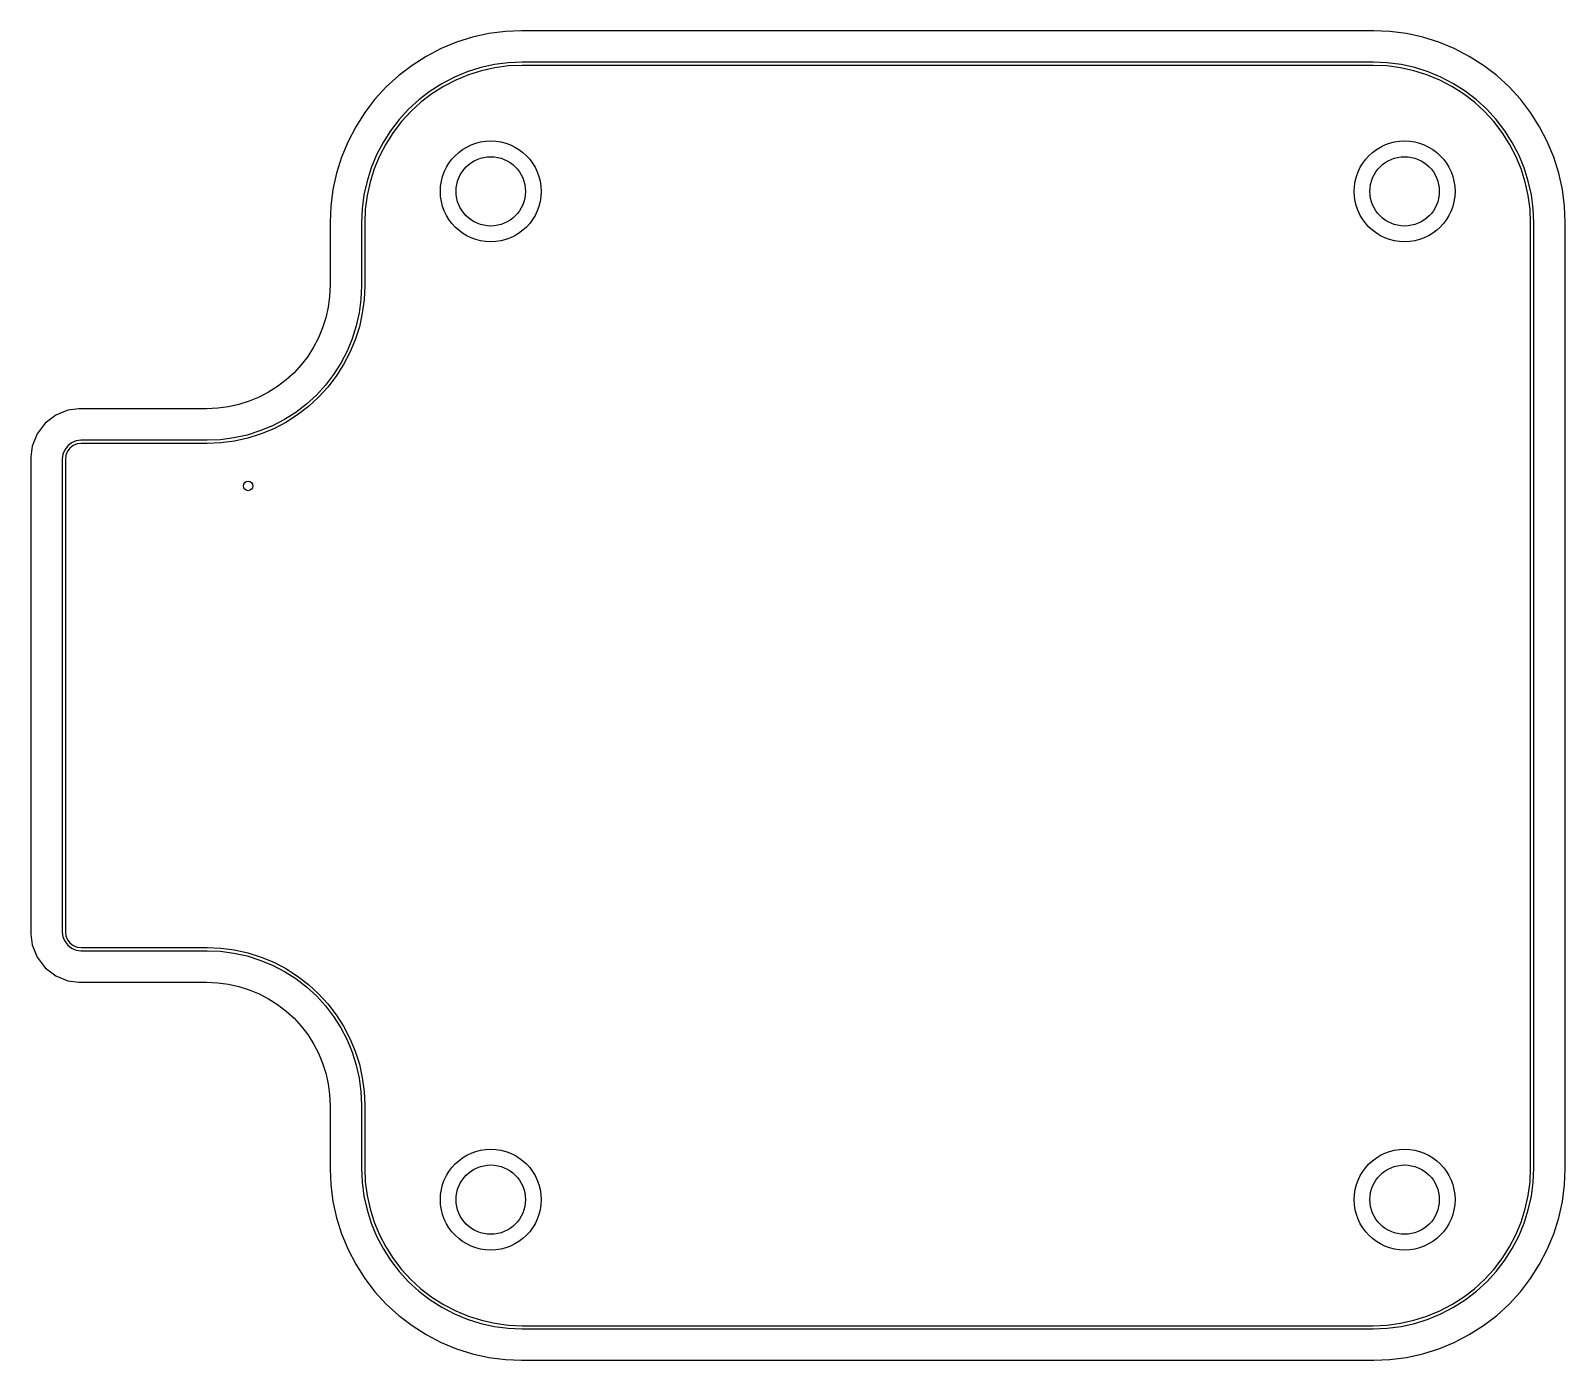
# Model space of a CAD drawing. Header units: millimetres. Extents: x -28.8 to 19.9, y -18.5 to 23.7.
import ezdxf

# ---------------------------------------------------------------- set-up
doc = ezdxf.new("R2010")
doc.units = ezdxf.units.MM
doc.layers.get('0').update_dxf_attribs({"linetype": 'CONTINUOUS'})

msp = doc.modelspace()

# ---------------------------------------------------------------- linework, layer by layer
for points in [[(14.332, -18.49), (14.859, -18.421), (15.379, -18.306), (15.887, -18.146), (16.378, -17.942), (16.851, -17.696), (17.299, -17.41), (17.722, -17.086), (18.114, -16.727), (18.474, -16.334), (18.798, -15.912), (19.084, -15.463), (19.329, -14.991), (19.533, -14.499), (19.693, -13.992), (19.808, -13.472), (19.878, -12.944), (19.9, -12.437), (19.9, 17.612), (19.878, 18.119), (19.808, 18.647), (19.693, 19.167), (19.533, 19.674), (19.329, 20.166), (19.084, 20.638), (18.798, 21.087), (18.474, 21.509), (18.114, 21.902), (17.722, 22.261), (17.299, 22.585), (16.851, 22.871), (16.378, 23.117), (15.887, 23.321), (15.379, 23.481), (14.859, 23.596), (14.332, 23.665), (13.824, 23.687), (-13.224, 23.687), (-13.732, 23.665), (-14.259, 23.596), (-14.779, 23.481), (-15.287, 23.321), (-15.778, 23.117), (-16.251, 22.871), (-16.699, 22.585), (-17.122, 22.261), (-17.514, 21.902), (-17.874, 21.509), (-18.198, 21.087), (-18.484, 20.638), (-18.729, 20.166), (-18.933, 19.674), (-19.093, 19.167), (-19.208, 18.647), (-19.278, 18.119), (-19.3, 17.612), (-19.3, 15.612), (-19.316, 15.248), (-19.36, 14.91), (-19.434, 14.578), (-19.536, 14.254), (-19.666, 13.94), (-19.823, 13.638), (-20.006, 13.351), (-20.213, 13.081), (-20.443, 12.831), (-20.694, 12.601), (-20.964, 12.394), (-21.251, 12.211), (-21.552, 12.054), (-21.866, 11.924), (-22.191, 11.821), (-22.523, 11.748), (-22.86, 11.703), (-23.224, 11.688), (-27.272, 11.688), (-27.617, 11.642), (-28.005, 11.481), (-28.338, 11.226), (-28.594, 10.892), (-28.755, 10.504), (-28.8, 10.16), (-28.8, -4.985), (-28.755, -5.329), (-28.594, -5.717), (-28.338, -6.051), (-28.005, -6.306), (-27.617, -6.467), (-27.272, -6.513), (-23.224, -6.513), (-22.86, -6.528), (-22.523, -6.573), (-22.191, -6.646), (-21.866, -6.749), (-21.552, -6.879), (-21.251, -7.036), (-20.964, -7.219), (-20.694, -7.426), (-20.443, -7.656), (-20.213, -7.906), (-20.006, -8.176), (-19.823, -8.463), (-19.666, -8.765), (-19.536, -9.079), (-19.434, -9.403), (-19.36, -9.735), (-19.316, -10.073), (-19.3, -10.437), (-19.3, -12.437), (-19.278, -12.944), (-19.208, -13.472), (-19.093, -13.992), (-18.933, -14.499), (-18.729, -14.991), (-18.484, -15.463), (-18.198, -15.912), (-17.874, -16.334), (-17.514, -16.727), (-17.122, -17.086), (-16.699, -17.41), (-16.251, -17.696), (-15.778, -17.942), (-15.287, -18.146), (-14.779, -18.306), (-14.259, -18.421), (-13.732, -18.49), (-13.224, -18.513), (13.824, -18.513)], [(-17.107, -15.691), (-16.806, -16.019), (-16.478, -16.319), (-16.125, -16.59), (-15.75, -16.829), (-15.355, -17.035), (-14.944, -17.205), (-14.52, -17.339), (-14.086, -17.435), (-13.645, -17.493), (-13.202, -17.513), (13.802, -17.513), (14.245, -17.493), (14.686, -17.435), (15.12, -17.339), (15.544, -17.205), (15.955, -17.035), (16.35, -16.829), (16.725, -16.59), (17.078, -16.319), (17.406, -16.019), (17.707, -15.691), (17.978, -15.338), (18.217, -14.963), (18.422, -14.568), (18.593, -14.157), (18.726, -13.733), (18.823, -13.298), (18.881, -12.857), (18.9, -12.415), (18.9, 17.59), (18.881, 18.032), (18.823, 18.473), (18.726, 18.908), (18.593, 19.332), (18.422, 19.743), (18.217, 20.138), (17.978, 20.513), (17.707, 20.866), (17.406, 21.194), (17.078, 21.494), (16.725, 21.765), (16.35, 22.004), (15.955, 22.21), (15.544, 22.38), (15.12, 22.514), (14.686, 22.61), (14.245, 22.668), (13.802, 22.687), (-13.202, 22.687), (-13.645, 22.668), (-14.086, 22.61), (-14.52, 22.514), (-14.944, 22.38), (-15.355, 22.21), (-15.75, 22.004), (-16.125, 21.765), (-16.478, 21.494), (-16.806, 21.194), (-17.107, 20.866), (-17.378, 20.513), (-17.617, 20.138), (-17.822, 19.743), (-17.993, 19.332), (-18.126, 18.908), (-18.223, 18.473), (-18.281, 18.032), (-18.3, 17.59), (-18.3, 15.59), (-18.319, 15.16), (-18.375, 14.737), (-18.467, 14.319), (-18.596, 13.912), (-18.759, 13.517), (-18.957, 13.138), (-19.186, 12.777), (-19.446, 12.438), (-19.735, 12.123), (-20.05, 11.834), (-20.39, 11.574), (-20.75, 11.344), (-21.129, 11.147), (-21.524, 10.983), (-21.932, 10.855), (-22.349, 10.762), (-22.773, 10.706), (-23.202, 10.688), (-27.207, 10.688), (-27.356, 10.668), (-27.5, 10.608), (-27.625, 10.512), (-27.72, 10.388), (-27.78, 10.243), (-27.8, 10.094), (-27.8, -4.919), (-27.78, -5.068), (-27.72, -5.213), (-27.625, -5.337), (-27.5, -5.433), (-27.356, -5.493), (-27.207, -5.513), (-23.202, -5.513), (-22.773, -5.531), (-22.349, -5.587), (-21.932, -5.68), (-21.524, -5.808), (-21.129, -5.972), (-20.75, -6.169), (-20.39, -6.399), (-20.05, -6.659), (-19.735, -6.948), (-19.446, -7.263), (-19.186, -7.602), (-18.957, -7.963), (-18.759, -8.342), (-18.596, -8.737), (-18.467, -9.144), (-18.375, -9.562), (-18.319, -9.985), (-18.3, -10.415), (-18.3, -12.415), (-18.281, -12.857), (-18.223, -13.298), (-18.126, -13.733), (-17.993, -14.157), (-17.822, -14.568), (-17.617, -14.963), (-17.378, -15.338)], [(18.781, 18.023), (18.724, 18.456), (18.63, 18.882), (18.498, 19.298), (18.332, 19.701), (18.13, 20.087), (17.896, 20.455), (17.63, 20.801), (17.336, 21.123), (17.014, 21.418), (16.668, 21.683), (16.3, 21.918), (15.913, 22.119), (15.51, 22.286), (15.094, 22.417), (14.668, 22.512), (14.236, 22.568), (13.8, 22.587), (-13.2, 22.587), (-13.636, 22.568), (-14.068, 22.512), (-14.494, 22.417), (-14.91, 22.286), (-15.313, 22.119), (-15.7, 21.918), (-16.068, 21.683), (-16.414, 21.418), (-16.736, 21.123), (-17.03, 20.801), (-17.296, 20.455), (-17.53, 20.087), (-17.732, 19.701), (-17.898, 19.298), (-18.03, 18.882), (-18.124, 18.456), (-18.181, 18.023), (-18.2, 17.587), (-18.2, 15.588), (-18.219, 15.152), (-18.276, 14.719), (-18.37, 14.293), (-18.502, 13.877), (-18.668, 13.474), (-18.87, 13.088), (-19.104, 12.72), (-19.37, 12.374), (-19.664, 12.052), (-19.986, 11.757), (-20.332, 11.492), (-20.7, 11.257), (-21.087, 11.056), (-21.49, 10.889), (-21.906, 10.758), (-22.332, 10.663), (-22.764, 10.607), (-23.2, 10.588), (-27.2, 10.588), (-27.329, 10.57), (-27.45, 10.521), (-27.554, 10.441), (-27.633, 10.337), (-27.683, 10.217), (-27.7, 10.087), (-27.7, -4.913), (-27.683, -5.042), (-27.633, -5.163), (-27.554, -5.266), (-27.45, -5.346), (-27.329, -5.395), (-27.2, -5.413), (-23.2, -5.413), (-22.764, -5.432), (-22.332, -5.488), (-21.906, -5.583), (-21.49, -5.714), (-21.087, -5.881), (-20.7, -6.082), (-20.332, -6.317), (-19.986, -6.582), (-19.664, -6.877), (-19.37, -7.199), (-19.104, -7.545), (-18.87, -7.912), (-18.668, -8.299), (-18.502, -8.702), (-18.37, -9.118), (-18.276, -9.544), (-18.219, -9.977), (-18.2, -10.412), (-18.2, -12.413), (-18.181, -12.848), (-18.124, -13.281), (-18.03, -13.707), (-17.898, -14.123), (-17.732, -14.526), (-17.53, -14.913), (-17.296, -15.28), (-17.03, -15.626), (-16.736, -15.948), (-16.414, -16.243), (-16.068, -16.508), (-15.7, -16.743), (-15.313, -16.944), (-14.91, -17.111), (-14.494, -17.242), (-14.068, -17.337), (-13.636, -17.393), (-13.2, -17.413), (13.8, -17.413), (14.236, -17.393), (14.668, -17.337), (15.094, -17.242), (15.51, -17.111), (15.913, -16.944), (16.3, -16.743), (16.668, -16.508), (17.014, -16.243), (17.336, -15.948), (17.63, -15.626), (17.896, -15.28), (18.13, -14.913), (18.332, -14.526), (18.498, -14.123), (18.63, -13.707), (18.724, -13.281), (18.781, -12.848), (18.8, -12.413), (18.8, 17.587)]]:
    msp.add_lwpolyline(points, close=True)
for centre, radius in [((-14.2, 18.588), 1.6), ((14.8, 18.588), 1.6), ((-14.2, 18.588), 1.1), ((14.8, 18.588), 1.1), ((-21.9, 9.238), 0.15), ((-14.2, -13.413), 1.6), ((14.8, -13.413), 1.6), ((-14.2, -13.413), 1.1), ((14.8, -13.413), 1.1)]:
    msp.add_circle(centre, radius)

doc.saveas('drawing.dxf')
